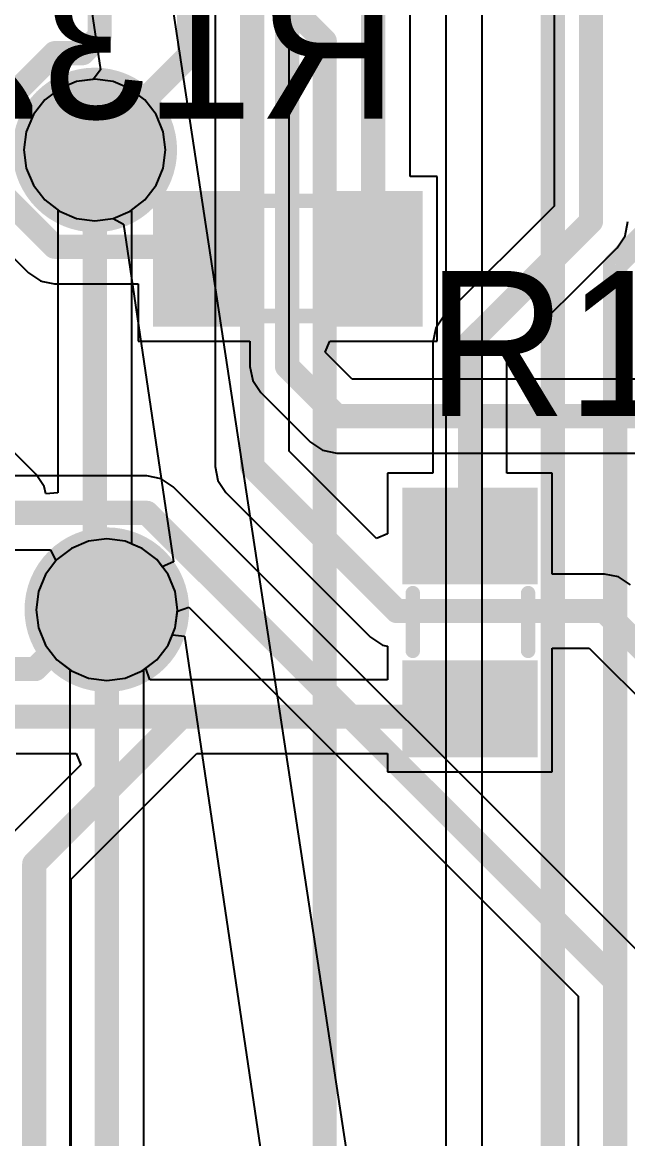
# Model space of a CAD drawing. Header units: millimetres. Extents: x 50.7 to 141.9, y 26.7 to 123.6.
# Drawn here: x 122.3 to 128.65, y 68.36 to 80.08 of the extents above; entities that cross this region are included whole.
import ezdxf

# ---------------------------------------------------------------- set-up
doc = ezdxf.new("R2010")
doc.units = ezdxf.units.MM
for name, color, linetype in [('BottomLayer', 5, 'Continuous'), ('BottomOverlay', 54, 'Continuous'), ('BottomPaste', 16, 'Continuous'), ('BottomSolder', 6, 'Continuous'), ('InternalPlane1', 76, 'Continuous'), ('InternalPlane3', 216, 'Continuous'), ('MidLayer1', 16, 'Continuous'), ('MidLayer2', 76, 'Continuous'), ('MidLayer3', 90, 'Continuous'), ('MidLayer4', 156, 'Continuous'), ('MultiLayer', 9, 'Continuous'), ('TopLayer', 1, 'Continuous'), ('TopOverlay', 2, 'Continuous'), ('TopPaste', 8, 'Continuous'), ('TopSolder', 216, 'Continuous')]:
    doc.layers.add(name, color=color, linetype=linetype)

msp = doc.modelspace()

# ---------------------------------------------------------------- linework, layer by layer
at = {"layer": 'BottomLayer'}
for p, q in [((126.372, 78.461), (126.372, 81.178)), ((126.655, 78.461), (126.372, 78.461)), ((126.655, 76.733), (126.655, 78.461)), ((122.111, 77.706), (122.367, 77.449)), ((122.367, 77.449), (122.493, 77.365)), ((122.493, 77.365), (122.518, 77.36)), ((122.518, 77.36), (122.642, 77.336)), ((122.642, 77.336), (123.52, 77.336)), ((123.52, 77.336), (123.52, 76.733)), ((123.52, 76.733), (124.692, 76.733)), ((124.692, 76.733), (124.692, 76.468)), ((125.482, 76.616), (125.531, 76.733)), ((125.531, 76.733), (126.655, 76.733)), ((125.764, 76.334), (125.482, 76.616)), ((124.692, 76.468), (124.722, 76.32)), ((124.722, 76.32), (124.806, 76.194)), ((129.379, 76.334), (125.764, 76.334)), ((124.806, 76.194), (125.328, 75.671)), ((125.328, 75.671), (125.454, 75.587)), ((125.454, 75.587), (125.603, 75.558)), ((125.603, 75.558), (129.152, 75.558)), ((123.611, 75.318), (111.85, 75.318)), ((123.759, 75.289), (123.611, 75.318)), ((123.886, 75.205), (123.759, 75.289)), ((128.799, 70.292), (123.886, 75.205)), ((111.498, 74.542), (122.599, 74.542)), ((122.599, 74.542), (122.656, 74.428)), ((122.656, 74.428), (122.547, 74.285)), ((122.547, 74.285), (122.472, 74.106)), ((122.472, 74.106), (122.447, 73.914)), ((122.447, 73.914), (122.472, 73.722)), ((123.908, 73.722), (123.931, 73.899)), ((123.931, 73.899), (124.051, 73.94)), ((124.051, 73.94), (128.136, 69.856)), ((122.472, 73.722), (122.547, 73.543)), ((123.833, 73.543), (123.908, 73.722)), ((122.547, 73.543), (122.665, 73.389)), ((123.715, 73.389), (123.833, 73.543)), ((122.665, 73.389), (122.802, 73.284)), ((123.578, 73.284), (123.715, 73.389)), ((122.802, 73.284), (122.802, 58.122)), ((123.578, 57.947), (123.578, 73.284)), ((128.136, 69.856), (128.136, 60.452))]:
    msp.add_line(p, q, dxfattribs=at)
at = {"layer": 'BottomLayer', "const_width": 0.254}
for points in [[(125.984, 77.608), (125.984, 89.408)], [(125.081, 76.468), (125.081, 82.793)], [(124.054, 79.731), (124.054, 82.042)], [(123.114, 79.934), (123.114, 81.991)], [(122.936, 79.756), (123.114, 79.934)], [(122.047, 79.161), (122.642, 79.756)], [(122.642, 79.756), (122.936, 79.756)], [(123.063, 78.74), (124.054, 79.731)], [(122.047, 78.319), (122.642, 77.724)], [(122.642, 77.724), (124.054, 77.724)], [(124.054, 77.724), (124.181, 77.597)], [(125.984, 77.608), (125.995, 77.597)], [(125.081, 76.468), (125.603, 75.946)], [(125.603, 75.946), (129.54, 75.946)], [(111.379, 74.93), (123.611, 74.93)], [(123.611, 74.93), (128.524, 70.017)], [(123.19, 57.786), (123.19, 73.914)], [(128.524, 60.452), (128.524, 70.017)]]:
    msp.add_lwpolyline(points, dxfattribs=at)
at = {"layer": 'BottomLayer'}
for points, const_width in [([(123.05, 79.934, 1), (123.177, 79.934, 1)], 0.127), ([(123.05, 79.934, 1), (123.177, 79.934, 1)], 0.127), ([(122.579, 79.756, 1), (122.706, 79.756, 1)], 0.127), ([(122.579, 79.756, 1), (122.706, 79.756, 1)], 0.127), ([(122.873, 79.756, 1), (122.999, 79.756, 1)], 0.127), ([(122.873, 79.756, 1), (122.999, 79.756, 1)], 0.127), ([(123.99, 79.731, 1), (124.117, 79.731, 1)], 0.127), ([(123.99, 79.731, 1), (124.117, 79.731, 1)], 0.127), ([(122.822, 78.74, 1), (123.304, 78.74, 1)], 0.483), ([(122.999, 78.74, 1), (123.126, 78.74, 1)], 0.127), ([(122.579, 77.724, 1), (122.706, 77.724, 1)], 0.127), ([(122.579, 77.724, 1), (122.706, 77.724, 1)], 0.127), ([(123.99, 77.724, 1), (124.117, 77.724, 1)], 0.127), ([(123.99, 77.724, 1), (124.117, 77.724, 1)], 0.127), ([(124.117, 77.597, 1), (124.244, 77.597, 1)], 0.127), ([(125.921, 77.608, 1), (126.047, 77.608, 1)], 0.127), ([(125.921, 77.608, 1), (126.047, 77.608, 1)], 0.127), ([(125.932, 77.597, 1), (126.059, 77.597, 1)], 0.127), ([(125.017, 76.468, 1), (125.144, 76.468, 1)], 0.127), ([(125.017, 76.468, 1), (125.144, 76.468, 1)], 0.127), ([(125.54, 75.946, 1), (125.666, 75.946, 1)], 0.127), ([(125.54, 75.946, 1), (125.666, 75.946, 1)], 0.127), ([(123.547, 74.93, 1), (123.674, 74.93, 1)], 0.127), ([(123.547, 74.93, 1), (123.674, 74.93, 1)], 0.127), ([(122.949, 73.914, 1), (123.431, 73.914, 1)], 0.483), ([(123.126, 73.914, 1), (123.254, 73.914, 1)], 0.127), ([(128.46, 70.017, 1), (128.588, 70.017, 1)], 0.127), ([(128.46, 70.017, 1), (128.588, 70.017, 1)], 0.127)]:
    msp.add_lwpolyline(points, format="xyb", close=True, dxfattribs=dict(at, const_width=const_width))
for points in [[(124.587, 78.207), (123.774, 78.207), (124.587, 76.987), (123.774, 76.987)], [(126.401, 78.207), (125.589, 78.207), (126.401, 76.987), (125.589, 76.987)]]:
    msp.add_solid(points, dxfattribs=at)
at = {"layer": 'BottomOverlay', "const_width": 0.152}
for points in [[(124.79, 78.207), (125.395, 78.207)], [(124.79, 76.997), (125.395, 76.997)]]:
    msp.add_lwpolyline(points, dxfattribs=at)
at = {"layer": 'BottomOverlay', "const_width": 0.0762}
for points in [[(124.752, 78.207, 1), (124.828, 78.207, 1)], [(125.357, 78.207, 1), (125.433, 78.207, 1)], [(124.752, 76.997, 1), (124.828, 76.997, 1)], [(125.357, 76.997, 1), (125.433, 76.997, 1)]]:
    msp.add_lwpolyline(points, format="xyb", close=True, dxfattribs=at)
at = {"layer": 'BottomPaste'}
for points in [[(124.587, 78.207), (123.774, 78.207), (124.587, 76.987), (123.774, 76.987)], [(126.401, 78.207), (125.589, 78.207), (126.401, 76.987), (125.589, 76.987)]]:
    msp.add_solid(points, dxfattribs=at)
at = {"layer": 'BottomSolder', "const_width": 0.584}
for points in [[(122.771, 78.74, 1), (123.355, 78.74, 1)], [(122.898, 73.914, 1), (123.482, 73.914, 1)]]:
    msp.add_lwpolyline(points, format="xyb", close=True, dxfattribs=at)
at = {"layer": 'BottomSolder'}
for points in [[(124.689, 78.308), (123.673, 78.308), (124.689, 76.886), (123.673, 76.886)], [(126.503, 78.308), (125.487, 78.308), (126.503, 76.886), (125.487, 76.886)]]:
    msp.add_solid(points, dxfattribs=at)
at = {"layer": 'InternalPlane1', "const_width": 0.864}
for points in [[(122.631, 78.74, 1), (123.495, 78.74, 1)], [(122.758, 73.914, 1), (123.622, 73.914, 1)]]:
    msp.add_lwpolyline(points, format="xyb", close=True, dxfattribs=at)
at = {"layer": 'InternalPlane3', "const_width": 0.864}
for points in [[(122.631, 78.74, 1), (123.495, 78.74, 1)], [(122.758, 73.914, 1), (123.622, 73.914, 1)]]:
    msp.add_lwpolyline(points, format="xyb", close=True, dxfattribs=at)
at = {"layer": 'MidLayer1', "const_width": 0.483}
for points in [[(122.822, 78.74, 1), (123.304, 78.74, 1)], [(122.949, 73.914, 1), (123.431, 73.914, 1)]]:
    msp.add_lwpolyline(points, format="xyb", close=True, dxfattribs=at)
at = {"layer": 'MidLayer2', "const_width": 0.254}
for points in [[(127.869, 53.999), (127.869, 90.261)], [(128.524, 77.534), (133.104, 82.114)], [(123.785, 81.574), (125.476, 79.883)], [(125.476, 65.913), (125.476, 79.883)], [(128.524, 45.045), (128.524, 77.534)]]:
    msp.add_lwpolyline(points, dxfattribs=at)
at = {"layer": 'MidLayer2'}
for points, const_width in [([(125.412, 79.883, 1), (125.54, 79.883, 1)], 0.127), ([(125.412, 79.883, 1), (125.54, 79.883, 1)], 0.127), ([(122.822, 78.74, 1), (123.304, 78.74, 1)], 0.483), ([(128.46, 77.534, 1), (128.588, 77.534, 1)], 0.127), ([(128.46, 77.534, 1), (128.588, 77.534, 1)], 0.127), ([(122.949, 73.914, 1), (123.431, 73.914, 1)], 0.483)]:
    msp.add_lwpolyline(points, format="xyb", close=True, dxfattribs=dict(at, const_width=const_width))
at = {"layer": 'MidLayer3'}
for p, q in [((121.457, 90.838), (123.124, 79.582)), ((125.976, 66.458), (122.305, 90.633)), ((123.124, 79.582), (123.048, 79.481)), ((123.048, 79.481), (122.871, 79.458)), ((122.692, 79.383), (122.538, 79.265)), ((122.871, 79.458), (122.692, 79.383)), ((122.538, 79.265), (122.42, 79.111)), ((122.42, 79.111), (122.345, 78.932)), ((122.345, 78.932), (122.32, 78.74)), ((122.32, 78.74), (122.345, 78.548)), ((122.345, 78.548), (122.42, 78.369)), ((122.42, 78.369), (122.538, 78.215)), ((122.538, 78.215), (122.692, 78.097)), ((122.692, 78.097), (122.871, 78.022)), ((122.871, 78.022), (123.063, 77.997)), ((123.063, 77.997), (123.255, 78.022)), ((123.255, 78.022), (123.364, 77.961)), ((123.364, 77.961), (123.889, 74.415)), ((123.19, 74.657), (122.998, 74.632)), ((123.382, 74.632), (123.19, 74.657)), ((122.819, 74.557), (122.665, 74.439)), ((122.998, 74.632), (122.819, 74.557)), ((123.561, 74.557), (123.382, 74.632)), ((123.715, 74.439), (123.561, 74.557)), ((122.665, 74.439), (122.547, 74.285)), ((123.772, 74.365), (123.715, 74.439)), ((123.889, 74.415), (123.772, 74.365)), ((122.547, 74.285), (122.472, 74.106)), ((122.472, 74.106), (122.447, 73.914)), ((122.447, 73.914), (122.472, 73.722)), ((122.472, 73.722), (122.547, 73.543)), ((123.833, 73.543), (123.878, 73.651)), ((123.878, 73.651), (124.004, 73.636)), ((124.004, 73.636), (125.058, 66.521)), ((122.547, 73.543), (122.665, 73.389)), ((123.715, 73.389), (123.833, 73.543)), ((122.665, 73.389), (122.819, 73.271)), ((123.561, 73.271), (123.715, 73.389)), ((122.819, 73.271), (122.998, 73.196)), ((123.382, 73.196), (123.561, 73.271)), ((122.998, 73.196), (123.19, 73.171)), ((123.19, 73.171), (123.382, 73.196))]:
    msp.add_line(p, q, dxfattribs=at)
at = {"layer": 'MidLayer3', "const_width": 0.483}
for points in [[(122.822, 78.74, 1), (123.304, 78.74, 1)], [(122.949, 73.914, 1), (123.431, 73.914, 1)]]:
    msp.add_lwpolyline(points, format="xyb", close=True, dxfattribs=at)
at = {"layer": 'MidLayer4'}
for p, q in [((126.746, 83.439), (126.746, 64.508)), ((127.127, 62.299), (127.127, 83.439)), ((123.063, 79.483), (122.871, 79.458)), ((123.255, 79.458), (123.063, 79.483)), ((122.692, 79.383), (122.538, 79.265)), ((122.871, 79.458), (122.692, 79.383)), ((123.434, 79.383), (123.255, 79.458)), ((123.588, 79.265), (123.434, 79.383)), ((122.538, 79.265), (122.42, 79.111)), ((123.706, 79.111), (123.588, 79.265)), ((122.42, 79.111), (122.345, 78.932)), ((123.781, 78.932), (123.706, 79.111)), ((122.345, 78.932), (122.32, 78.74)), ((123.806, 78.74), (123.781, 78.932)), ((122.32, 78.74), (122.345, 78.548)), ((123.781, 78.548), (123.806, 78.74)), ((122.345, 78.548), (122.42, 78.369)), ((123.706, 78.369), (123.781, 78.548)), ((122.42, 78.369), (122.538, 78.215)), ((123.588, 78.215), (123.706, 78.369)), ((122.538, 78.215), (122.692, 78.097)), ((123.434, 78.097), (123.588, 78.215)), ((122.692, 78.097), (122.871, 78.022)), ((123.255, 78.022), (123.434, 78.097)), ((122.871, 78.022), (123.063, 77.997)), ((123.063, 77.997), (123.255, 78.022)), ((123.19, 74.657), (122.998, 74.632)), ((123.382, 74.632), (123.19, 74.657)), ((122.819, 74.557), (122.665, 74.439)), ((122.998, 74.632), (122.819, 74.557)), ((123.561, 74.557), (123.382, 74.632)), ((123.715, 74.439), (123.561, 74.557)), ((122.665, 74.439), (122.547, 74.285)), ((123.833, 74.285), (123.715, 74.439)), ((122.547, 74.285), (122.472, 74.106)), ((123.908, 74.106), (123.833, 74.285)), ((122.472, 74.106), (122.447, 73.914)), ((123.933, 73.914), (123.908, 74.106)), ((122.447, 73.914), (122.472, 73.722)), ((123.908, 73.722), (123.933, 73.914)), ((122.472, 73.722), (122.547, 73.543)), ((123.833, 73.543), (123.908, 73.722)), ((122.547, 73.543), (122.665, 73.389)), ((123.715, 73.389), (123.833, 73.543)), ((122.665, 73.389), (122.819, 73.271)), ((123.561, 73.271), (123.715, 73.389)), ((122.819, 73.271), (122.998, 73.196)), ((123.382, 73.196), (123.561, 73.271)), ((122.998, 73.196), (123.19, 73.171)), ((123.19, 73.171), (123.382, 73.196))]:
    msp.add_line(p, q, dxfattribs=at)
at = {"layer": 'MidLayer4', "const_width": 0.483}
for points in [[(122.822, 78.74, 1), (123.304, 78.74, 1)], [(122.949, 73.914, 1), (123.431, 73.914, 1)]]:
    msp.add_lwpolyline(points, format="xyb", close=True, dxfattribs=at)
at = {"layer": 'MultiLayer', "const_width": 0.483}
for points in [[(122.822, 78.74, 1), (123.304, 78.74, 1)], [(122.949, 73.914, 1), (123.431, 73.914, 1)]]:
    msp.add_lwpolyline(points, format="xyb", close=True, dxfattribs=at)
at = {"layer": 'TopLayer'}
for p, q in [((125.102, 75.579), (125.102, 89.916)), ((124.326, 89.755), (124.326, 75.418)), ((127.882, 89.12), (127.882, 78.15)), ((123.063, 79.483), (122.871, 79.458)), ((123.255, 79.458), (123.063, 79.483)), ((122.692, 79.383), (122.538, 79.265)), ((122.871, 79.458), (122.692, 79.383)), ((123.434, 79.383), (123.255, 79.458)), ((123.588, 79.265), (123.434, 79.383)), ((122.538, 79.265), (122.42, 79.111)), ((123.706, 79.111), (123.588, 79.265)), ((122.42, 79.111), (122.345, 78.932)), ((123.781, 78.932), (123.706, 79.111)), ((122.345, 78.932), (122.32, 78.74)), ((123.806, 78.74), (123.781, 78.932)), ((122.32, 78.74), (122.345, 78.548)), ((123.781, 78.548), (123.806, 78.74)), ((122.345, 78.548), (122.42, 78.369)), ((123.706, 78.369), (123.781, 78.548)), ((122.42, 78.369), (122.538, 78.215)), ((123.588, 78.215), (123.706, 78.369)), ((122.538, 78.215), (122.675, 78.11)), ((123.451, 78.11), (123.588, 78.215)), ((122.675, 78.11), (122.675, 75.141)), ((123.451, 74.603), (123.451, 78.11)), ((127.882, 78.15), (126.725, 76.994)), ((128.629, 77.84), (128.658, 77.989)), ((128.545, 77.714), (128.629, 77.84)), ((127.388, 76.558), (128.545, 77.714)), ((126.725, 76.994), (126.641, 76.868)), ((126.641, 76.868), (126.612, 76.719)), ((126.612, 76.719), (126.612, 75.347)), ((127.388, 75.347), (127.388, 76.558)), ((122.449, 75.332), (122.215, 75.566)), ((126.019, 74.662), (125.102, 75.579)), ((124.326, 75.418), (124.355, 75.27)), ((122.533, 75.206), (122.449, 75.332)), ((124.355, 75.27), (124.439, 75.143)), ((126.612, 75.347), (126.136, 75.347)), ((126.136, 75.347), (126.136, 74.711)), ((127.864, 75.347), (127.388, 75.347)), ((127.864, 74.288), (127.864, 75.347)), ((122.548, 75.129), (122.533, 75.206)), ((122.675, 75.141), (122.548, 75.129)), ((124.439, 75.143), (125.958, 73.625)), ((126.136, 74.711), (126.019, 74.662)), ((123.561, 74.557), (123.451, 74.603)), ((123.715, 74.439), (123.561, 74.557)), ((123.833, 74.285), (123.715, 74.439)), ((123.908, 74.106), (123.833, 74.285)), ((128.411, 74.288), (127.864, 74.288)), ((128.56, 74.258), (128.411, 74.288)), ((128.686, 74.174), (128.56, 74.258)), ((123.933, 73.914), (123.908, 74.106)), ((123.908, 73.722), (123.933, 73.914)), ((123.833, 73.543), (123.908, 73.722)), ((125.958, 73.625), (126.084, 73.541)), ((123.715, 73.389), (123.833, 73.543)), ((126.084, 73.541), (126.136, 73.53)), ((126.136, 73.53), (126.136, 73.179)), ((127.864, 72.212), (127.864, 73.511)), ((127.864, 73.511), (128.25, 73.511)), ((128.25, 73.511), (129.406, 72.356)), ((123.599, 73.3), (123.715, 73.389)), ((123.64, 73.179), (123.599, 73.3)), ((126.136, 73.179), (123.64, 73.179)), ((122.239, 72.403), (122.868, 72.403)), ((122.816, 71.086), (124.133, 72.403)), ((122.868, 72.403), (122.917, 72.285)), ((124.133, 72.403), (126.136, 72.403)), ((126.136, 72.403), (126.136, 72.212)), ((122.917, 72.285), (122.153, 71.522)), ((126.136, 72.212), (127.864, 72.212)), ((122.816, 65.324), (122.816, 71.086))]:
    msp.add_line(p, q, dxfattribs=at)
at = {"layer": 'TopLayer', "const_width": 0.254}
for points in [[(124.714, 75.418), (124.714, 89.916)], [(128.27, 77.989), (128.27, 89.281)], [(123.063, 73.914), (123.063, 78.74)], [(127, 76.719), (128.27, 77.989)], [(127, 74.803), (127, 76.719)], [(124.714, 75.418), (126.233, 73.9)], [(122.44, 73.291), (123.063, 73.914)], [(126.233, 73.9), (128.411, 73.9)], [(128.411, 73.9), (129.794, 72.517)], [(121.074, 73.291), (122.44, 73.291)], [(121.074, 72.791), (127, 72.791)], [(122.428, 71.247), (123.972, 72.791)], [(122.428, 61.51), (122.428, 71.247)]]:
    msp.add_lwpolyline(points, dxfattribs=at)
at = {"layer": 'TopLayer'}
for points, const_width in [([(122.822, 78.74, 1), (123.304, 78.74, 1)], 0.483), ([(122.999, 78.74, 1), (123.126, 78.74, 1)], 0.127), ([(128.207, 77.989, 1), (128.333, 77.989, 1)], 0.127), ([(128.207, 77.989, 1), (128.333, 77.989, 1)], 0.127), ([(126.936, 76.719, 1), (127.064, 76.719, 1)], 0.127), ([(126.936, 76.719, 1), (127.064, 76.719, 1)], 0.127), ([(124.65, 75.418, 1), (124.778, 75.418, 1)], 0.127), ([(124.65, 75.418, 1), (124.778, 75.418, 1)], 0.127), ([(126.936, 74.803, 1), (127.064, 74.803, 1)], 0.127), ([(122.949, 73.914, 1), (123.431, 73.914, 1)], 0.483), ([(122.999, 73.914, 1), (123.126, 73.914, 1)], 0.127), ([(122.999, 73.914, 1), (123.126, 73.914, 1)], 0.127), ([(126.169, 73.9, 1), (126.296, 73.9, 1)], 0.127), ([(126.169, 73.9, 1), (126.296, 73.9, 1)], 0.127), ([(128.348, 73.9, 1), (128.475, 73.9, 1)], 0.127), ([(128.348, 73.9, 1), (128.475, 73.9, 1)], 0.127), ([(122.376, 73.291, 1), (122.503, 73.291, 1)], 0.127), ([(122.376, 73.291, 1), (122.503, 73.291, 1)], 0.127), ([(123.908, 72.791, 1), (124.035, 72.791, 1)], 0.127), ([(126.936, 72.791, 1), (127.064, 72.791, 1)], 0.127), ([(122.365, 71.247, 1), (122.492, 71.247, 1)], 0.127), ([(122.365, 71.247, 1), (122.492, 71.247, 1)], 0.127)]:
    msp.add_lwpolyline(points, format="xyb", close=True, dxfattribs=dict(at, const_width=const_width))
for points in [[(126.39, 75.093), (126.39, 74.281), (127.61, 75.093), (127.61, 74.281)], [(126.39, 73.279), (126.39, 72.466), (127.61, 73.279), (127.61, 72.466)]]:
    msp.add_solid(points, dxfattribs=at)
at = {"layer": 'TopOverlay', "const_width": 0.152}
for points in [[(126.4, 73.482), (126.4, 74.087)], [(127.61, 73.482), (127.61, 74.087)]]:
    msp.add_lwpolyline(points, dxfattribs=at)
at = {"layer": 'TopOverlay', "const_width": 0.0762}
for points in [[(126.362, 74.087, 1), (126.438, 74.087, 1)], [(127.572, 74.087, 1), (127.648, 74.087, 1)], [(126.362, 73.482, 1), (126.438, 73.482, 1)], [(127.572, 73.482, 1), (127.648, 73.482, 1)]]:
    msp.add_lwpolyline(points, format="xyb", close=True, dxfattribs=at)
at = {"layer": 'TopPaste'}
for points in [[(126.39, 75.093), (126.39, 74.281), (127.61, 75.093), (127.61, 74.281)], [(126.39, 73.279), (126.39, 72.466), (127.61, 73.279), (127.61, 72.466)]]:
    msp.add_solid(points, dxfattribs=at)
at = {"layer": 'TopSolder', "const_width": 0.584}
for points in [[(122.771, 78.74, 1), (123.355, 78.74, 1)], [(122.898, 73.914, 1), (123.482, 73.914, 1)]]:
    msp.add_lwpolyline(points, format="xyb", close=True, dxfattribs=at)
at = {"layer": 'TopSolder'}
for points in [[(126.289, 75.195), (126.289, 74.179), (127.711, 75.195), (127.711, 74.179)], [(126.289, 73.381), (126.289, 72.365), (127.711, 73.381), (127.711, 72.365)]]:
    msp.add_solid(points, dxfattribs=at)

# ---------------------------------------------------------------- texts
at = {"layer": 'BottomOverlay', "text_generation_flag": 2}
msp.add_text('R132', height=1.524, dxfattribs=at).set_placement((126.249, 79.07))
at = {"layer": 'TopOverlay'}
msp.add_text('R122', height=1.524, dxfattribs=at).set_placement((126.543, 75.946))

doc.saveas('drawing.dxf')
